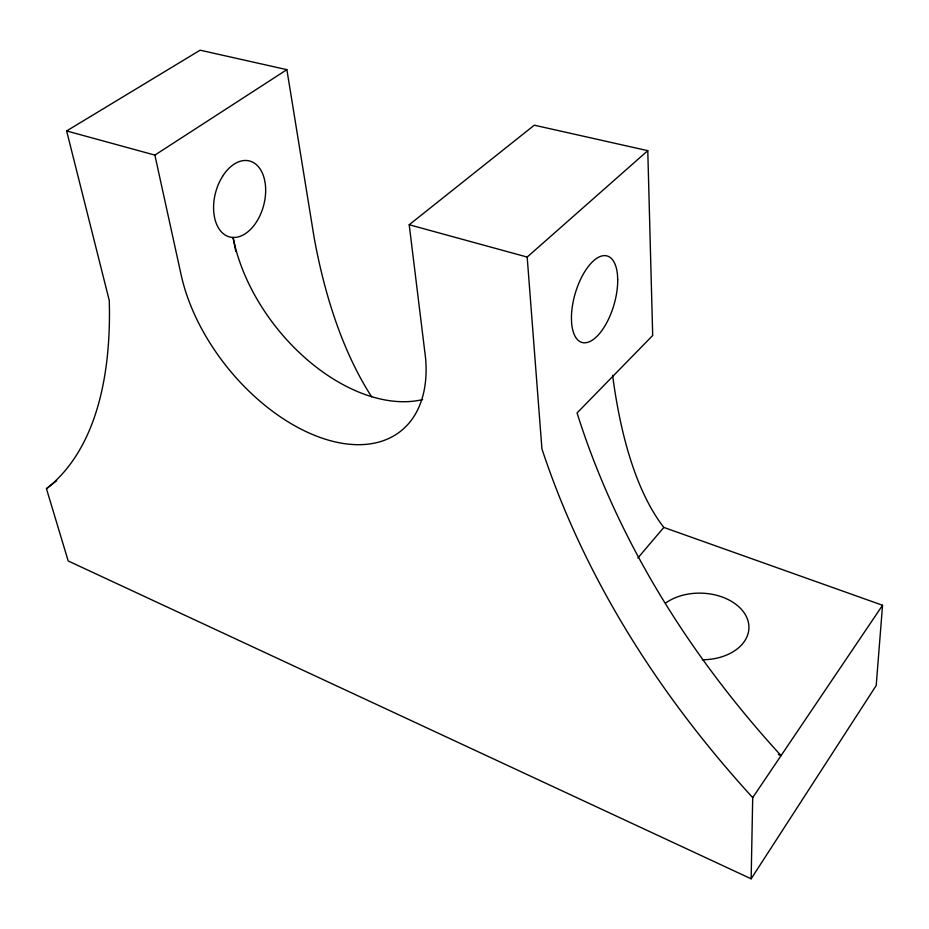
<?xml version="1.0" encoding="UTF-8"?>
<svg xmlns="http://www.w3.org/2000/svg" width="929" height="929" viewBox="0 0 929 929"><rect width="100%" height="100%" fill="white"/><g stroke="black" fill="none" stroke-linecap="round" stroke-linejoin="round"><path stroke-width="1.39" d="M751.143 878.811L752.711 797.628A1676.729 1100.819 2.9 0 1 545.59 459.739L541.932 448.916L527.184 257.066L647.78 150.672L534.303 125.194L409.201 224.748L425.528 357.711A158.731 95.954 51.4 0 1 322.537 438.291A158.731 95.954 51.4 0 1 181.155 274.949L154.876 155.108L66.633 130.943L109.274 300.531L109.448 310.054A642.032 273.509 59 0 1 46.45 488.7L68.2 560.965L751.143 878.811L876.198 685.544L882.55 605.267L663.817 527.417A604.013 205.808 -77.1 0 1 612.606 375.246M752.711 797.628L882.55 605.267M637.851 558.004L663.817 527.417M46.45 488.7L56.657 480.711M154.876 155.108L286.875 69.663L314.118 237.499A546.949 256.381 -79.6 0 0 371.635 396.788M66.633 130.943L200.118 50.189L286.875 69.663M409.201 224.748L527.184 257.066M778.397 754.499L781.057 755.625A1594.64 1065.969 1.4 0 1 580.497 423.624L577.048 412.964L652.692 335.497L647.78 150.672M235.827 251.515L233.074 237.406A153.924 97.673 51.7 0 0 422.672 399.563M666.012 602.793A48.122 33.281 2.1 0 1 744.733 613.686A48.122 33.281 2.1 0 1 702.405 659.753M222.542 176.382L220.208 180.47A39.273 24.874 -75.3 0 0 213.856 213.171L214.541 217.525A39.273 24.874 -75.3 0 0 231.785 237.371L234.874 237.452A39.273 24.874 -75.3 0 0 265.218 183.489L264.451 179.332A39.273 24.874 -75.3 0 0 222.542 176.382M617.715 279.838L617.495 275.077A45.045 20.194 -73.7 0 0 593.248 261.061A45.045 20.194 -73.7 0 0 571.44 317.172L571.567 322.189A45.045 20.194 -73.7 0 0 595.953 337.32A45.045 20.194 -73.7 0 0 617.715 279.838"/></g></svg>
